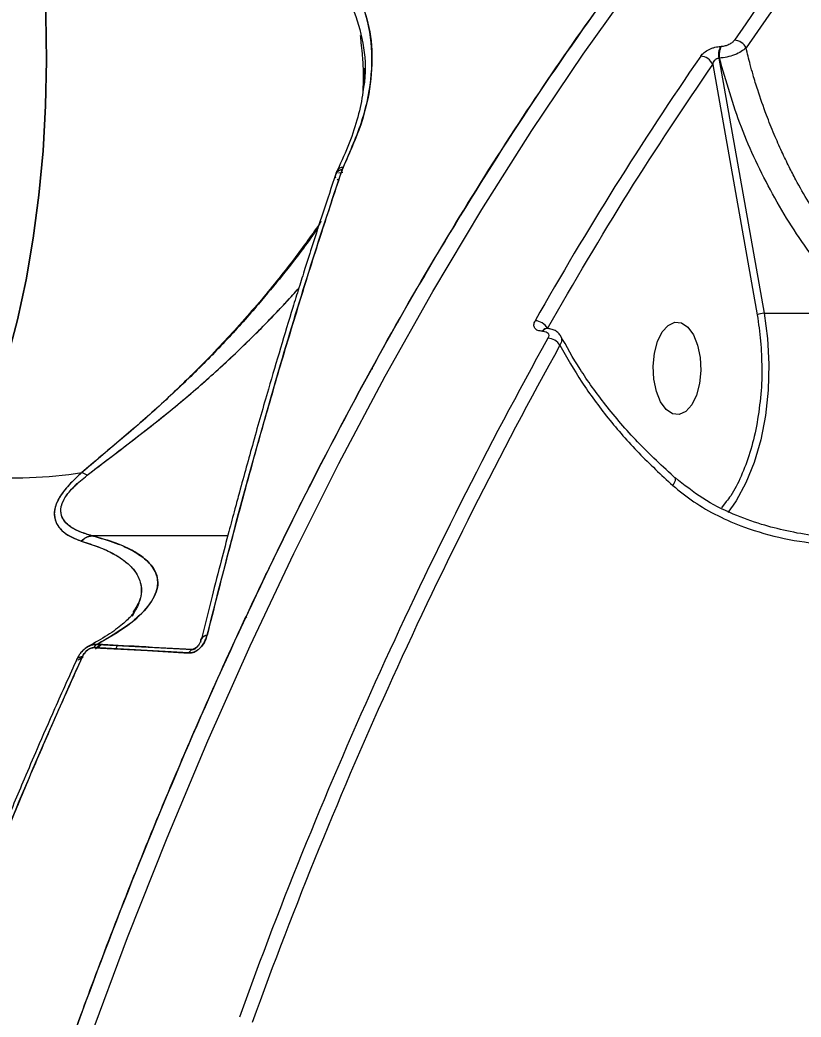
# Model space of a CAD drawing. Header units: millimetres. Extents: x -8045 to 6871, y -5915 to 5473.
# Drawn here: x -3820.9 to -3744.9, y -1142.8 to -1045.9 of the extents above; entities that cross this region are included whole.
import ezdxf

# ---------------------------------------------------------------- set-up
doc = ezdxf.new("R2010")
doc.units = ezdxf.units.MM
for name, color, linetype in [('DIKOM_ОБЪЕКТ', 7, 'Continuous'), ('DIKOM_РАЗМЕР_ЗОНА', 7, 'Continuous'), ('DIKOM_РАЗМЕР_ОБЪЕКТА', 7, 'Continuous')]:
    doc.layers.add(name, color=color, linetype=linetype)
doc.styles.add('style1', font='arial.ttf', dxfattribs={"width": 0.8})
doc.dimstyles.new('1-50', dxfattribs={"dimtxt": 300, "dimasz": 200, "dimexe": 100, "dimexo": 0, "dimgap": 100, "dimtad": 1, "dimtxsty": 'style1', "dimcen": 200, "dimclrd": 7, "dimclre": 7, "dimclrt": 7, "dimadec": 1, "dimazin": 2, "dimtfac": 1, "dimtmove": 0, "dimatfit": 2, "dimfxl": 0, "dimlwd": 25, "dimlwe": 18, "dimarcsym": 0})

# ---------------------------------------------------------------- blocks, each defined once
blk = doc.blocks.new('*D9')
at = {"layer": 'Defpoints', "color": 0, "linetype": 'Continuous', "transparency": 16777216}
for p in [(5663.543, -234.645), (-5019.6, -1388.727), (5663.543, -4701.469)]:
    blk.add_point(p, dxfattribs=at)
at = {"layer": 'DIKOM_РАЗМЕР_ОБЪЕКТА', "color": 7, "linetype": 'Continuous', "lineweight": 18, "transparency": 16777216}
for p, q in [((5663.543, -234.645), (5663.543, -4801.469)), ((-5019.6, -1388.727), (-5019.6, -4801.469))]:
    blk.add_line(p, q, dxfattribs=at)
at = {"layer": 'DIKOM_РАЗМЕР_ОБЪЕКТА', "color": 7, "linetype": 'Continuous', "lineweight": 25, "transparency": 16777216}
blk.add_line((-4819.6, -4701.469), (5463.543, -4701.469), dxfattribs=at)
at = {"layer": 'DIKOM_РАЗМЕР_ОБЪЕКТА', "color": 7, "linetype": 'Continuous', "transparency": 16777216}
for points in [[(-4819.6, -4668.136), (-4819.6, -4734.803), (-5019.6, -4701.469)], [(5463.543, -4668.136), (5463.543, -4734.803), (5663.543, -4701.469)]]:
    blk.add_solid(points, dxfattribs=at)
at = {"layer": 'DIKOM_РАЗМЕР_ОБЪЕКТА', "color": 7, "linetype": 'Continuous', "lineweight": 15, "transparency": 16777216, "insert": (-74.375, -4448.297), "char_height": 300, "attachment_point": 5, "style": 'style1'}
blk.add_mtext('10700', dxfattribs=at)
blk = doc.blocks.new('*D10')
at = {"layer": 'Defpoints', "color": 0, "linetype": 'Continuous', "transparency": 16777216}
for p in [(-1653.813, 3474.95), (-5616.456, -3083.398), (491.015, -3083.398)]:
    blk.add_point(p, dxfattribs=at)
at = {"layer": 'DIKOM_РАЗМЕР_ОБЪЕКТА', "color": 7, "linetype": 'Continuous', "lineweight": 18, "transparency": 16777216}
for p, q in [((-1653.813, 3474.95), (-5716.456, 3474.95)), ((491.015, -3083.398), (-5716.456, -3083.398))]:
    blk.add_line(p, q, dxfattribs=at)
at = {"layer": 'DIKOM_РАЗМЕР_ОБЪЕКТА', "color": 7, "linetype": 'Continuous', "lineweight": 25, "transparency": 16777216}
blk.add_line((-5616.456, 3274.95), (-5616.456, -2883.398), dxfattribs=at)
at = {"layer": 'DIKOM_РАЗМЕР_ОБЪЕКТА', "color": 7, "linetype": 'Continuous', "transparency": 16777216}
for points in [[(-5649.79, 3274.95), (-5583.123, 3274.95), (-5616.456, 3474.95)], [(-5649.79, -2883.398), (-5583.123, -2883.398), (-5616.456, -3083.398)]]:
    blk.add_solid(points, dxfattribs=at)
at = {"layer": 'DIKOM_РАЗМЕР_ОБЪЕКТА', "color": 7, "linetype": 'Continuous', "lineweight": 15, "transparency": 16777216, "insert": (-5869.628, -1326.858), "char_height": 300, "attachment_point": 5, "rotation": 90, "style": 'style1'}
blk.add_mtext('6550', dxfattribs=at)
blk = doc.blocks.new('*D11')
at = {"layer": 'Defpoints', "color": 0, "transparency": 16777216}
for p in [(6870.851, -184.645), (-7019.6, -1388.727), (-7019.6, -5814.648)]:
    blk.add_point(p, dxfattribs=at)
at = {"layer": 'DIKOM_РАЗМЕР_ЗОНА', "color": 7, "lineweight": 18, "transparency": 16777216}
for p, q in [((6870.851, -184.645), (6870.851, -5914.648)), ((-7019.6, -1388.727), (-7019.6, -5914.648))]:
    blk.add_line(p, q, dxfattribs=at)
at = {"layer": 'DIKOM_РАЗМЕР_ЗОНА', "color": 7, "lineweight": 25, "transparency": 16777216}
blk.add_line((6670.851, -5814.648), (-6819.6, -5814.648), dxfattribs=at)
at = {"layer": 'DIKOM_РАЗМЕР_ЗОНА', "color": 7, "transparency": 16777216}
for points in [[(-6819.6, -5781.314), (-6819.6, -5847.981), (-7019.6, -5814.648)], [(6670.851, -5781.314), (6670.851, -5847.981), (6870.851, -5814.648)]]:
    blk.add_solid(points, dxfattribs=at)
at = {"layer": 'DIKOM_РАЗМЕР_ЗОНА', "color": 7, "transparency": 16777216, "insert": (-74.375, -5561.374), "char_height": 300, "attachment_point": 5, "style": 'style1'}
blk.add_mtext('13900', dxfattribs=at)
blk = doc.blocks.new('*D12')
at = {"layer": 'Defpoints', "color": 0, "transparency": 16777216}
for p in [(-2189.606, 5472.652), (-7595.212, -5084.969), (-495.584, -5084.969)]:
    blk.add_point(p, dxfattribs=at)
at = {"layer": 'DIKOM_РАЗМЕР_ЗОНА', "color": 7, "lineweight": 18, "transparency": 16777216}
for p, q in [((-2189.606, 5472.652), (-7695.212, 5472.652)), ((-495.584, -5084.969), (-7695.212, -5084.969))]:
    blk.add_line(p, q, dxfattribs=at)
at = {"layer": 'DIKOM_РАЗМЕР_ЗОНА', "color": 7, "lineweight": 25, "transparency": 16777216}
blk.add_line((-7595.212, 5272.652), (-7595.212, -4884.969), dxfattribs=at)
at = {"layer": 'DIKOM_РАЗМЕР_ЗОНА', "color": 7, "transparency": 16777216}
for points in [[(-7628.545, 5272.652), (-7561.879, 5272.652), (-7595.212, 5472.652)], [(-7628.545, -4884.969), (-7561.879, -4884.969), (-7595.212, -5084.969)]]:
    blk.add_solid(points, dxfattribs=at)
at = {"layer": 'DIKOM_РАЗМЕР_ЗОНА', "color": 7, "transparency": 16777216, "insert": (-7848.384, -1452.593), "char_height": 300, "attachment_point": 5, "rotation": 90, "style": 'style1'}
blk.add_mtext('10550', dxfattribs=at)

msp = doc.modelspace()

# ---------------------------------------------------------------- linework, layer by layer
at = {"layer": 'DIKOM_ОБЪЕКТ', "color": 7, "linetype": 'Continuous', "lineweight": 15}
for p, q in [((-3752.758, -1048.456), (-3752.689, -1048.456)), ((-3753.531, -1050.197), (-3749.202, -1074.55)), ((-3752.87, -1049.586), (-3752.938, -1049.586)), ((-3752.938, -1049.586), (-3748.53, -1074.387)), ((-3787.357, -1050.557), (-3787.453, -1051.825)), ((-3790.19, -1060.908), (-3790.192, -1060.916)), ((-3790.046, -1060.547), (-3790.148, -1060.807)), ((-3790.017, -1060.591), (-3790.108, -1060.789)), ((-3790.093, -1060.722), (-3790.095, -1060.769)), ((-3789.897, -1060.749), (-3789.482, -1060.671)), ((-3789.734, -1060.719), (-3789.482, -1060.667)), ((-3789.542, -1060.43), (-3789.552, -1060.46)), ((-3789.451, -1060.206), (-3789.542, -1060.43)), ((-3790.199, -1061.229), (-3790.208, -1061.235)), ((-3790.021, -1061.352), (-3789.877, -1061.441)), ((-3748.53, -1074.387), (-3739.198, -1074.387)), ((-3784.062, -1075.24), (-3784.1, -1075.24)), ((-3770.076, -1076.129), (-3770.029, -1076.129)), ((-3769.682, -1075.867), (-3769.729, -1075.867)), ((-3769.571, -1075.89), (-3769.586, -1075.856)), ((-3786.618, -1079.74), (-3786.573, -1079.74)), ((-3752.205, -1092.693), (-3752.664, -1093.309)), ((-3751.54, -1093.04), (-3752.067, -1093.734)), ((-3800.663, -1096.001), (-3813.864, -1096.001)), ((-3809.937, -1103.838), (-3809.523, -1103.028)), ((-3798.638, -1103.478), (-3798.728, -1103.534)), ((-3798.92, -1103.942), (-3798.825, -1103.883)), ((-3812.965, -1106.582), (-3813.512, -1106.952)), ((-3813.355, -1106.56), (-3804.101, -1107.077)), ((-3811.537, -1107.001), (-3811.372, -1106.671)), ((-3803.163, -1106.577), (-3803.162, -1106.576)), ((-3803.109, -1106.543), (-3803.057, -1106.511)), ((-3802.815, -1106.071), (-3802.896, -1106.121)), ((-3804.435, -1107.4), (-3813.674, -1106.881)), ((-3804.101, -1107.077), (-3803.545, -1106.732)), ((-3814.713, -1107.807), (-3815.216, -1108.114)), ((-3814.828, -1107.842), (-3815.111, -1108.033))]:
    msp.add_line(p, q, dxfattribs=at)
at = {"layer": 'DIKOM_ОБЪЕКТ', "color": 7, "linetype": 'Continuous', "lineweight": 15, "flags": 128}
for points in [[(-3814.075, -1144.913), (-3810.395, -1135.038), (-3806.568, -1125.375), (-3802.6, -1115.931), (-3798.491, -1106.714), (-3794.247, -1097.733), (-3789.87, -1088.995), (-3785.364, -1080.508), (-3780.733, -1072.277), (-3775.982, -1064.311), (-3771.113, -1056.616), (-3766.131, -1049.199), (-3761.041, -1042.066), (-3755.846, -1035.222), (-3750.551, -1028.674), (-3745.16, -1022.427), (-3739.679, -1016.486)], [(-3819.45, -1032.511), (-3818.93, -1036.724), (-3818.559, -1041.037), (-3818.342, -1045.414), (-3818.279, -1049.823), (-3818.372, -1054.228), (-3818.619, -1058.596), (-3819.018, -1062.892), (-3819.567, -1067.083), (-3820.262, -1071.137), (-3821.096, -1075.021), (-3822.063, -1078.706), (-3823.156, -1082.162), (-3824.367, -1085.364), (-3825.685, -1088.285)], [(-3825.685, -1088.285), (-3824.367, -1085.364), (-3823.156, -1082.162), (-3822.063, -1078.706), (-3821.096, -1075.021), (-3820.262, -1071.137), (-3819.567, -1067.083), (-3819.018, -1062.892), (-3818.619, -1058.596), (-3818.372, -1054.228), (-3818.279, -1049.823), (-3818.342, -1045.414), (-3818.559, -1041.037), (-3818.93, -1036.724), (-3819.45, -1032.511)], [(-3748.53, -1074.387), (-3748.204, -1076.829), (-3748.073, -1079.34), (-3748.141, -1081.859), (-3748.406, -1084.329), (-3748.862, -1086.692), (-3749.498, -1088.892), (-3750.3, -1090.878), (-3751.247, -1092.604), (-3751.54, -1093.04)], [(-3754.99, -1077.49), (-3754.745, -1078.679), (-3754.682, -1079.954), (-3754.807, -1081.211), (-3755.11, -1082.35), (-3755.565, -1083.277), (-3756.136, -1083.917), (-3756.777, -1084.219), (-3757.436, -1084.158), (-3758.06, -1083.739), (-3758.597, -1082.996), (-3759.005, -1081.99), (-3759.25, -1080.8), (-3759.313, -1079.525), (-3759.188, -1078.268), (-3758.885, -1077.129), (-3758.43, -1076.202), (-3757.859, -1075.562), (-3757.218, -1075.26), (-3756.559, -1075.321), (-3755.936, -1075.74), (-3755.398, -1076.483), (-3754.99, -1077.49)], [(-3803.258, -1106.346), (-3803.277, -1106.23), (-3803.268, -1106.117), (-3803.229, -1106.01), (-3803.163, -1105.914), (-3803.071, -1105.83), (-3802.956, -1105.762), (-3802.822, -1105.711), (-3802.672, -1105.679)], [(-3814.796, -1107.769), (-3814.927, -1107.774), (-3815.046, -1107.796), (-3815.149, -1107.833), (-3815.236, -1107.885), (-3815.302, -1107.95), (-3815.348, -1108.027), (-3815.371, -1108.114), (-3815.37, -1108.208)], [(-3815.37, -1108.208), (-3815.371, -1108.114), (-3815.348, -1108.027), (-3815.302, -1107.95), (-3815.236, -1107.885), (-3815.149, -1107.833), (-3815.046, -1107.796), (-3814.927, -1107.774), (-3814.796, -1107.769)]]:
    msp.add_lwpolyline(points, dxfattribs=at)
at = {"layer": 'DIKOM_ОБЪЕКТ', "color": 7, "linetype": 'Continuous', "lineweight": 15}
for centre, radius, start, end in [((-3549.191, -1186.6), 245.256, 130.98407, 145.54544), ((-3548.504, -1187.037), 244.709, 130.98387, 145.5456), ((-3751.36, -1049.259), 1.612, 150.12386, 191.70784), ((-3751.291, -1049.259), 1.612, 150.12386, 191.70784), ((-3751.481, -1049.175), 1.33, 25.96465, 87.49187), ((-3471.816, -1244.298), 343.522, 145.43342, 150.49553), ((-3754.749, -1050.721), 1.326, 23.24148, 87.67979), ((-3789.547, -1061.129), 0.669, 90.37544, 189.11316), ((-3789.529, -1061.11), 0.681, 91.07728, 190.02395), ((-3789.494, -1061.171), 0.743, 93.67142, 160.21587), ((-3789.593, -1061.13), 0.637, 117.76411, 159.91035), ((-3789.491, -1060.808), 0.604, 86.21268, 178.43232), ((-3789.465, -1060.869), 0.664, 88.82816, 150.94976), ((-3748.546, -1075.789), 1.403, 89.37903, 117.91715), ((-3770.829, -1076.528), 1.413, 28.38559, 88.39276), ((-3769.682, -1076.29), 0.426, 96.03441, 157.68035), ((-3769.634, -1076.291), 0.427, 96.37092, 157.64522), ((-3371.887, -1297.337), 454.718, 150.98891, 160.13016), ((-3371.63, -1297.512), 453.666, 150.9885, 160.13072), ((-3769.595, -1078.243), 1.436, 31.61541, 88.19098), ((-3821.713, -1045.071), 45.317, 265.78602, 278.71912), ((-3815.541, -1091.77), 2.03, 53.76052, 69.91847), ((-3802.632, -1106.379), 0.701, 93.28049, 148.91187), ((-3813.127, -1107.105), 0.591, 112.76274, 157.78146), ((-3803.879, -1107.641), 0.606, 111.46947, 156.5758)]:
    msp.add_arc(centre, radius, start, end, dxfattribs=at)
for points, knots in [([(-3747.321, -1022.929), (-3750.358, -1026.465), (-3756.421, -1033.523), (-3765.142, -1045.165), (-3773.547, -1057.511), (-3781.607, -1070.614), (-3789.328, -1084.455), (-3796.568, -1098.759), (-3803.344, -1113.479), (-3809.65, -1128.52), (-3815.586, -1144.096), (-3821.125, -1160.125), (-3826.368, -1176.915), (-3831.292, -1194.497), (-3835.863, -1212.902), (-3839.984, -1231.791), (-3843.633, -1251.095), (-3846.788, -1270.711), (-3849.387, -1290.155), (-3851.463, -1309.374), (-3853.049, -1328.359), (-3854.189, -1347.492), (-3854.878, -1366.774), (-3855.113, -1386.548), (-3854.858, -1406.71), (-3854.084, -1427.149), (-3852.803, -1447.42), (-3851.02, -1467.525), (-3848.732, -1487.464), (-3845.992, -1506.855), (-3842.833, -1525.658), (-3839.3, -1543.792), (-3835.354, -1561.535), (-3831.008, -1578.847), (-3826.168, -1596.073), (-3820.808, -1613.186), (-3814.894, -1630.147), (-3808.537, -1646.583), (-3801.772, -1662.402), (-3794.635, -1677.519), (-3787.299, -1691.617), (-3779.789, -1704.746), (-3772.126, -1716.959), (-3764.156, -1728.498), (-3755.907, -1739.408), (-3750.186, -1746.056), (-3747.321, -1749.386)], [0, 0, 0, 0, 0.023501, 0.046912, 0.070204, 0.093435, 0.116659, 0.13993, 0.161967, 0.184126, 0.206209, 0.228181, 0.250091, 0.273311, 0.296569, 0.319918, 0.343409, 0.366839, 0.390144, 0.412053, 0.433946, 0.455871, 0.477873, 0.5, 0.523463, 0.546789, 0.570034, 0.593254, 0.616504, 0.639839, 0.661969, 0.684093, 0.706092, 0.728016, 0.749909, 0.773148, 0.796461, 0.819904, 0.843385, 0.866725, 0.889978, 0.911871, 0.933782, 0.955756, 0.977842, 1, 1, 1, 1]), ([(-3855.031, -1386.157), (-3854.985, -1379.601), (-3854.893, -1366.376), (-3854.138, -1346.415), (-3853.048, -1328.552), (-3851.75, -1312.852), (-3850.736, -1302.711), (-3849.976, -1295.864), (-3849.565, -1292.316), (-3849.138, -1288.766), (-3848.693, -1285.213), (-3848.232, -1281.659), (-3847.334, -1274.994), (-3845.884, -1265.056), (-3843.697, -1251.736), (-3841.165, -1237.952), (-3838.381, -1224.349), (-3835.364, -1210.984), (-3832.272, -1198.46), (-3829.975, -1189.888), (-3828.68, -1185.257), (-3828.354, -1184.1), (-3828.025, -1182.942), (-3827.694, -1181.782), (-3827.36, -1180.621), (-3827.023, -1179.459), (-3826.683, -1178.295), (-3826.169, -1176.551), (-3825.387, -1173.929), (-3824.233, -1170.141), (-3822.768, -1165.46), (-3820.974, -1159.907), (-3818.827, -1153.503), (-3816.306, -1146.294), (-3813.383, -1138.322), (-3810.367, -1130.509), (-3807.32, -1122.983), (-3804.305, -1115.858), (-3801.841, -1110.294), (-3800.036, -1106.344), (-3798.987, -1104.079), (-3797.912, -1101.792), (-3796.81, -1099.484), (-3795.682, -1097.156), (-3794.526, -1094.809), (-3793.344, -1092.443), (-3790.395, -1086.637), (-3785.661, -1077.773), (-3779.06, -1066.404), (-3772.506, -1055.994), (-3766.036, -1046.494), (-3759.68, -1037.867), (-3753.48, -1030.023), (-3749.34, -1025.254), (-3747.321, -1022.929)], [0, 0, 0, 0, 0.044823, 0.090408, 0.136755, 0.167763, 0.199103, 0.207367, 0.215653, 0.223961, 0.232293, 0.240647, 0.249025, 0.279393, 0.311249, 0.344592, 0.379422, 0.411304, 0.444337, 0.474359, 0.477356, 0.480362, 0.483376, 0.486398, 0.48943, 0.49247, 0.495518, 0.498575, 0.506202, 0.516233, 0.52867, 0.543639, 0.561052, 0.580908, 0.603208, 0.627951, 0.647649, 0.668662, 0.690988, 0.697817, 0.70476, 0.711817, 0.718988, 0.726273, 0.733673, 0.741186, 0.748814, 0.789423, 0.828457, 0.865916, 0.9018, 0.936109, 0.968842, 1, 1, 1, 1]), ([(-3789.451, -1060.206), (-3788.76, -1058.641), (-3787.38, -1055.515), (-3786.551, -1051.108), (-3786.678, -1047.021), (-3787.861, -1043.319), (-3790.057, -1040.064), (-3793.185, -1037.334), (-3797.113, -1035.136), (-3801.719, -1033.442), (-3807.01, -1032.233), (-3812.862, -1031.469), (-3817.147, -1031.375), (-3819.288, -1031.328)], [0, 0, 0, 0, 0.093438, 0.186657, 0.280333, 0.373323, 0.467005, 0.559925, 0.648041, 0.735846, 0.823486, 0.911797, 1, 1, 1, 1]), ([(-3819.288, -1031.328), (-3817.257, -1031.37), (-3813.195, -1031.455), (-3807.605, -1032.14), (-3802.51, -1033.23), (-3798.02, -1034.754), (-3794.2, -1036.695), (-3791.104, -1039.044), (-3788.777, -1041.783), (-3787.259, -1044.885), (-3786.556, -1048.319), (-3786.688, -1052.05), (-3787.579, -1056.022), (-3788.828, -1058.813), (-3789.451, -1060.206)], [0, 0, 0, 0, 0.083603, 0.167171, 0.25055, 0.333847, 0.417133, 0.50018, 0.583709, 0.667045, 0.749914, 0.833501, 0.916937, 1, 1, 1, 1]), ([(-3819.45, -1032.511), (-3817.223, -1032.562), (-3812.766, -1032.666), (-3806.724, -1033.506), (-3801.308, -1034.837), (-3796.669, -1036.698), (-3792.876, -1039.065), (-3790.073, -1041.872), (-3788.214, -1045.042), (-3787.381, -1048.558), (-3787.183, -1051.149), (-3787.513, -1052.627), (-3787.536, -1052.733)], [0, 0, 0, 0, 0.112657, 0.22543, 0.337248, 0.449653, 0.561776, 0.673815, 0.779988, 0.885436, 0.991767, 1, 1, 1, 1]), ([(-3787.785, -1047.375), (-3787.762, -1047.608), (-3787.702, -1048.192), (-3787.595, -1049.322), (-3787.467, -1050.917), (-3787.513, -1052.203), (-3787.539, -1052.92)], [0, 0, 0, 0, 0.13373, 0.335716, 0.629615, 1, 1, 1, 1]), ([(-3754.695, -1049.396), (-3754.594, -1049.275), (-3754.391, -1049.034), (-3753.968, -1048.774), (-3753.6, -1048.614), (-3753.312, -1048.525), (-3753.024, -1048.466), (-3752.846, -1048.459), (-3752.758, -1048.456)], [0, 0, 0, 0, 0.250024, 0.499183, 0.624772, 0.749475, 0.874876, 1, 1, 1, 1]), ([(-3751.423, -1047.846), (-3751.49, -1047.924), (-3751.622, -1048.08), (-3751.899, -1048.25), (-3752.139, -1048.353), (-3752.328, -1048.411), (-3752.515, -1048.449), (-3752.631, -1048.453), (-3752.689, -1048.456)], [0, 0, 0, 0, 0.250149, 0.499287, 0.624913, 0.749553, 0.874664, 1, 1, 1, 1]), ([(-3750.285, -1048.592), (-3750.428, -1048.712), (-3750.714, -1048.953), (-3751.393, -1049.273), (-3752.159, -1049.515), (-3752.633, -1049.562), (-3752.87, -1049.586)], [0, 0, 0, 0, 0.246411, 0.495105, 0.746823, 1, 1, 1, 1]), ([(-3737.377, -1072.668), (-3737.872, -1072.129), (-3738.888, -1071.024), (-3740.356, -1069.236), (-3741.739, -1067.399), (-3743.041, -1065.499), (-3744.273, -1063.527), (-3745.293, -1061.72), (-3746.138, -1060.086), (-3746.842, -1058.623), (-3747.584, -1056.948), (-3748.383, -1054.947), (-3749.061, -1053.01), (-3749.562, -1051.369), (-3749.943, -1050.007), (-3750.155, -1049.132), (-3750.285, -1048.592)], [0, 0, 0, 0, 0.079606, 0.163002, 0.250204, 0.327791, 0.411293, 0.500724, 0.551566, 0.61008, 0.676278, 0.750163, 0.844387, 0.90031, 0.93856, 1, 1, 1, 1]), ([(-3769.586, -1075.856), (-3766.99, -1071.392), (-3761.797, -1062.463), (-3756.286, -1054.286), (-3753.531, -1050.197)], [0, 0, 0, 0, 0.500001, 1, 1, 1, 1]), ([(-3753.531, -1050.197), (-3753.507, -1050.128), (-3753.461, -1049.988), (-3753.348, -1049.821), (-3753.231, -1049.705), (-3753.13, -1049.637), (-3753.031, -1049.594), (-3752.968, -1049.589), (-3752.938, -1049.586)], [0, 0, 0, 0, 0.251084, 0.500036, 0.643114, 0.772216, 0.890243, 1, 1, 1, 1]), ([(-3739.198, -1074.387), (-3740.792, -1072.593), (-3743.982, -1069.002), (-3747.818, -1062.85), (-3750.929, -1056.353), (-3752.223, -1051.842), (-3752.87, -1049.586)], [0, 0, 0, 0, 0.250342, 0.500974, 0.750461, 1, 1, 1, 1]), ([(-3787.453, -1051.825), (-3787.473, -1052.18), (-3787.536, -1053.303), (-3787.997, -1055.311), (-3788.788, -1057.831), (-3789.592, -1059.583), (-3789.996, -1060.463)], [0, 0, 0, 0, 0.132727, 0.420858, 0.709222, 1, 1, 1, 1]), ([(-3790.153, -1060.826), (-3790.578, -1062.095), (-3791.341, -1064.371), (-3792.34, -1067.454), (-3793.113, -1069.878), (-3793.751, -1071.914), (-3794.945, -1075.776), (-3796.435, -1080.757), (-3798.156, -1086.778), (-3799.235, -1090.683), (-3800.021, -1093.587), (-3800.613, -1095.799), (-3801.356, -1098.627), (-3802.249, -1102.089), (-3802.887, -1104.637), (-3803.231, -1106.015)], [0, 0, 0, 0, 0.091561, 0.164223, 0.217974, 0.261251, 0.305441, 0.483764, 0.597431, 0.702137, 0.736588, 0.783435, 0.842914, 0.915078, 1, 1, 1, 1]), ([(-3802.672, -1105.679), (-3801.514, -1101.143), (-3799.206, -1092.098), (-3795.813, -1080.197), (-3792.6, -1069.639), (-3790.567, -1063.518), (-3789.552, -1060.46)], [0, 0, 0, 0, 0.281582, 0.561653, 0.781003, 1, 1, 1, 1]), ([(-3789.552, -1060.46), (-3790.185, -1062.353), (-3791.476, -1066.214), (-3793.407, -1072.311), (-3795.309, -1078.566), (-3797.135, -1084.846), (-3798.922, -1091.257), (-3800.771, -1098.152), (-3802.02, -1103.098), (-3802.672, -1105.679)], [0, 0, 0, 0, 0.136164, 0.277682, 0.424545, 0.561469, 0.694399, 0.84058, 1, 1, 1, 1]), ([(-3789.552, -1060.46), (-3789.55, -1060.454), (-3789.546, -1060.444), (-3789.543, -1060.434), (-3789.542, -1060.43)], [0, 0, 0, 0, 0.560004, 1, 1, 1, 1]), ([(-3789.542, -1060.43), (-3789.528, -1060.388), (-3789.503, -1060.314), (-3789.467, -1060.239), (-3789.451, -1060.206)], [0, 0, 0, 0, 0.560015, 1, 1, 1, 1]), ([(-3790.199, -1061.229), (-3790.201, -1061.23), (-3790.204, -1061.232), (-3790.207, -1061.235), (-3790.208, -1061.235)], [0, 0, 0, 0, 0.560896, 1, 1, 1, 1]), ([(-3791.571, -1065.451), (-3791.637, -1065.547), (-3792.065, -1066.168), (-3793.035, -1067.518), (-3794.48, -1069.451), (-3796.089, -1071.493), (-3797.85, -1073.614), (-3799.711, -1075.735), (-3801.724, -1077.911), (-3803.764, -1080.001), (-3805.904, -1082.082), (-3808.073, -1084.086), (-3810.341, -1086.065), (-3812.645, -1087.98), (-3814.11, -1089.235), (-3814.844, -1089.864)], [0, 0, 0, 0, 0.014971, 0.096807, 0.179275, 0.262294, 0.342936, 0.428016, 0.507429, 0.593829, 0.670763, 0.752962, 0.835457, 0.91753, 1, 1, 1, 1]), ([(-3791.898, -1066.103), (-3792.355, -1066.741), (-3793.38, -1068.172), (-3795.333, -1070.693), (-3797.795, -1073.675), (-3800.691, -1076.917), (-3804.016, -1080.324), (-3807.541, -1083.635), (-3811.241, -1086.816), (-3813.642, -1088.847), (-3814.844, -1089.864)], [0, 0, 0, 0, 0.091782, 0.205603, 0.318525, 0.454909, 0.590403, 0.726094, 0.862871, 1, 1, 1, 1]), ([(-3814.341, -1090.133), (-3812.971, -1089.09), (-3810.217, -1086.994), (-3806.015, -1083.717), (-3802.008, -1080.267), (-3798.282, -1076.744), (-3795.521, -1073.915), (-3794.143, -1072.375), (-3793.759, -1071.946)], [0, 0, 0, 0, 0.185026, 0.371879, 0.557387, 0.743571, 0.928593, 1, 1, 1, 1]), ([(-3814.341, -1090.133), (-3813.588, -1089.552), (-3812.086, -1088.393), (-3809.748, -1086.632), (-3807.438, -1084.827), (-3805.29, -1083.073), (-3803.359, -1081.422), (-3801.618, -1079.87), (-3799.942, -1078.314), (-3798.342, -1076.765), (-3796.874, -1075.29), (-3795.565, -1073.925), (-3794.54, -1072.828), (-3793.967, -1072.193), (-3793.767, -1071.971)], [0, 0, 0, 0, 0.103243, 0.206029, 0.309288, 0.412231, 0.498186, 0.578549, 0.661323, 0.745323, 0.823264, 0.89468, 0.963115, 1, 1, 1, 1]), ([(-3757.412, -1091.121), (-3756.739, -1091.666), (-3755.366, -1092.777), (-3753.016, -1094.114), (-3750.104, -1095.37), (-3746.606, -1096.349), (-3743.055, -1096.855), (-3739.91, -1096.998), (-3737.224, -1096.927), (-3734.736, -1096.684), (-3732.522, -1096.325), (-3730.496, -1095.868), (-3728.595, -1095.294), (-3727.052, -1094.662), (-3725.968, -1094.073), (-3724.944, -1093.373), (-3724.176, -1092.528), (-3723.823, -1091.596), (-3723.749, -1090.901), (-3723.827, -1090.196), (-3724.114, -1089.161), (-3724.814, -1087.756), (-3725.977, -1085.998), (-3727.561, -1083.899), (-3729.552, -1081.462), (-3731.98, -1078.629), (-3734.576, -1075.688), (-3736.442, -1073.675), (-3737.377, -1072.668)], [0, 0, 0, 0, 0.039975, 0.081543, 0.12511, 0.187185, 0.249626, 0.29077, 0.332484, 0.373463, 0.405904, 0.435922, 0.469549, 0.498306, 0.514745, 0.52968, 0.561093, 0.576334, 0.592567, 0.607561, 0.624093, 0.663855, 0.706845, 0.74975, 0.812133, 0.874339, 0.937096, 1, 1, 1, 1]), ([(-3749.202, -1074.55), (-3749.074, -1075.387), (-3748.815, -1077.074), (-3748.779, -1078.833), (-3748.76, -1079.719)], [0, 0, 0, 0, 0.496038, 1, 1, 1, 1]), ([(-3770.076, -1076.129), (-3770.237, -1076.113), (-3770.557, -1076.083), (-3770.849, -1075.847), (-3770.957, -1075.513), (-3770.845, -1075.248), (-3770.789, -1075.116)], [0, 0, 0, 0, 0.250562, 0.500232, 0.75, 1, 1, 1, 1]), ([(-3770.029, -1076.129), (-3769.922, -1076.139), (-3769.708, -1076.16), (-3769.511, -1076.316), (-3769.439, -1076.541), (-3769.513, -1076.719), (-3769.55, -1076.808)], [0, 0, 0, 0, 0.250712, 0.500098, 0.749937, 1, 1, 1, 1]), ([(-3768.275, -1076.64), (-3768.347, -1076.529), (-3768.489, -1076.308), (-3768.834, -1076.062), (-3769.24, -1075.898), (-3769.537, -1075.877), (-3769.682, -1075.867)], [0, 0, 0, 0, 0.256218, 0.511328, 0.760938, 1, 1, 1, 1]), ([(-3768.297, -1076.654), (-3768.25, -1076.759), (-3768.143, -1076.998), (-3768.29, -1077.314), (-3768.372, -1077.49)], [0, 0, 0, 0, 0.440386, 1, 1, 1, 1]), ([(-3757.102, -1090.463), (-3758.378, -1089.283), (-3760.863, -1086.984), (-3763.938, -1083.381), (-3766.46, -1079.898), (-3767.73, -1077.613), (-3768.345, -1076.506)], [0, 0, 0, 0, 0.273516, 0.532599, 0.77373, 1, 1, 1, 1]), ([(-3768.372, -1077.49), (-3767.697, -1078.688), (-3766.348, -1081.084), (-3763.747, -1084.594), (-3760.803, -1087.981), (-3758.536, -1090.08), (-3757.412, -1091.121)], [0, 0, 0, 0, 0.249947, 0.499897, 0.7518, 1, 1, 1, 1]), ([(-3748.76, -1079.719), (-3748.759, -1079.745), (-3748.717, -1080.705), (-3748.867, -1082.629), (-3749.234, -1085.381), (-3749.877, -1087.963), (-3750.73, -1090.225), (-3751.522, -1091.813), (-3752.059, -1092.505), (-3752.205, -1092.693)], [0, 0, 0, 0, 0.005106, 0.19057, 0.378985, 0.567405, 0.752865, 0.932677, 1, 1, 1, 1]), ([(-3814.844, -1089.864), (-3815.281, -1090.267), (-3816.156, -1091.076), (-3817.13, -1092.339), (-3817.584, -1093.53), (-3817.482, -1094.605), (-3816.893, -1095.468), (-3815.982, -1096.133), (-3815.264, -1096.393), (-3814.906, -1096.523)], [0, 0, 0, 0, 0.127359, 0.255173, 0.382701, 0.509315, 0.674278, 0.837224, 1, 1, 1, 1]), ([(-3814.844, -1089.864), (-3815.273, -1090.26), (-3816.132, -1091.053), (-3817.096, -1092.289), (-3817.572, -1093.465), (-3817.488, -1094.763), (-3816.538, -1095.882), (-3815.45, -1096.309), (-3814.906, -1096.523)], [0, 0, 0, 0, 0.125198, 0.250329, 0.375266, 0.500426, 0.749777, 1, 1, 1, 1]), ([(-3813.872, -1096.001), (-3814.269, -1095.892), (-3815.058, -1095.674), (-3816.083, -1095.102), (-3816.781, -1094.352), (-3816.981, -1093.399), (-3816.581, -1092.327), (-3815.626, -1091.196), (-3814.772, -1090.49), (-3814.341, -1090.133)], [0, 0, 0, 0, 0.169622, 0.337232, 0.503085, 0.626716, 0.748978, 0.873021, 1, 1, 1, 1]), ([(-3813.872, -1096.001), (-3814.45, -1095.83), (-3815.605, -1095.486), (-3816.722, -1094.561), (-3816.986, -1093.418), (-3816.585, -1092.33), (-3815.62, -1091.191), (-3814.768, -1090.486), (-3814.341, -1090.133)], [0, 0, 0, 0, 0.249198, 0.498691, 0.624023, 0.749072, 0.87439, 1, 1, 1, 1]), ([(-3757.2, -1090.394), (-3757.187, -1090.401), (-3757.144, -1090.426), (-3757.151, -1090.56), (-3757.225, -1090.792), (-3757.349, -1091.011), (-3757.412, -1091.121)], [0, 0, 0, 0, 0.119524, 0.40049, 0.698163, 1, 1, 1, 1]), ([(-3739.171, -1096.24), (-3739.862, -1096.237), (-3741.311, -1096.233), (-3743.727, -1096.038), (-3746.266, -1095.578), (-3748.922, -1094.901), (-3751.682, -1093.892), (-3754.569, -1092.462), (-3756.305, -1091.06), (-3757.174, -1090.359)], [0, 0, 0, 0, 0.111612, 0.233727, 0.374136, 0.503541, 0.654218, 0.827007, 1, 1, 1, 1]), ([(-3814.906, -1096.523), (-3814.749, -1096.391), (-3814.437, -1096.127), (-3814.061, -1096.043), (-3813.872, -1096.001)], [0, 0, 0, 0, 0.500104, 1, 1, 1, 1]), ([(-3813.872, -1096.001), (-3814.061, -1096.043), (-3814.437, -1096.127), (-3814.75, -1096.391), (-3814.906, -1096.523)], [0, 0, 0, 0, 0.500024, 1, 1, 1, 1]), ([(-3813.864, -1096.001), (-3813.865, -1096.001), (-3813.868, -1096.001), (-3813.871, -1096.001), (-3813.872, -1096.001), (-3813.872, -1096.001)], [0, 0, 0, 0, 0.560894, 0.775432, 1, 1, 1, 1]), ([(-3813.864, -1096.001), (-3813.865, -1096.001), (-3813.867, -1096.001), (-3813.87, -1096.001), (-3813.872, -1096.001), (-3813.872, -1096.001)], [0, 0, 0, 0, 0.533771, 0.774382, 1, 1, 1, 1]), ([(-3813.864, -1096.001), (-3813.055, -1096.234), (-3811.424, -1096.704), (-3809.754, -1097.499), (-3808.554, -1098.332), (-3807.811, -1099.198), (-3807.455, -1100.088), (-3807.446, -1101.295), (-3808.232, -1102.829), (-3810.172, -1104.691), (-3812.293, -1105.936), (-3813.355, -1106.56)], [0, 0, 0, 0, 0.082233, 0.16587, 0.250196, 0.332884, 0.416811, 0.501206, 0.667359, 0.833291, 1, 1, 1, 1]), ([(-3813.355, -1106.56), (-3812.298, -1105.939), (-3810.185, -1104.698), (-3808.239, -1102.839), (-3807.37, -1101.153), (-3807.507, -1099.649), (-3808.343, -1098.481), (-3809.736, -1097.51), (-3811.399, -1096.714), (-3813.04, -1096.239), (-3813.864, -1096.001)], [0, 0, 0, 0, 0.165953, 0.331507, 0.498102, 0.623795, 0.749479, 0.832798, 0.916059, 1, 1, 1, 1]), ([(-3814.906, -1096.523), (-3814.121, -1096.782), (-3812.555, -1097.3), (-3811.007, -1098.173), (-3809.734, -1099.243), (-3809.047, -1100.533), (-3808.979, -1102.001), (-3809.598, -1102.998), (-3809.898, -1103.48)], [0, 0, 0, 0, 0.134464, 0.268299, 0.402613, 0.605697, 0.809205, 1, 1, 1, 1]), ([(-3814.906, -1096.523), (-3814.324, -1096.709), (-3813.113, -1097.096), (-3811.784, -1097.727), (-3810.713, -1098.405), (-3810.006, -1099.043), (-3809.531, -1099.663), (-3809.242, -1100.234), (-3809.085, -1100.817), (-3809.048, -1101.416), (-3809.116, -1101.908), (-3809.222, -1102.302), (-3809.322, -1102.584), (-3809.429, -1102.838), (-3809.514, -1102.999), (-3809.546, -1103.059)], [0, 0, 0, 0, 0.103119, 0.214545, 0.317508, 0.429084, 0.510296, 0.597362, 0.682119, 0.765383, 0.855617, 0.892612, 0.93239, 0.97495, 1, 1, 1, 1]), ([(-3809.531, -1103.038), (-3809.672, -1103.266), (-3809.978, -1103.762), (-3810.902, -1104.645), (-3812.246, -1105.656), (-3813.589, -1106.407), (-3814.257, -1106.781)], [0, 0, 0, 0, 0.206378, 0.447878, 0.72525, 1, 1, 1, 1]), ([(-3804.435, -1107.4), (-3804.325, -1107.396), (-3804.107, -1107.389), (-3803.757, -1107.238), (-3803.458, -1107.021), (-3802.968, -1106.516), (-3802.803, -1106.05), (-3802.672, -1105.679)], [0, 0, 0, 0, 0.125858, 0.251747, 0.377068, 0.503262, 1, 1, 1, 1]), ([(-3802.672, -1105.679), (-3802.728, -1105.859), (-3802.841, -1106.222), (-3803.135, -1106.686), (-3803.461, -1107.025), (-3803.762, -1107.24), (-3804.106, -1107.389), (-3804.325, -1107.396), (-3804.435, -1107.4)], [0, 0, 0, 0, 0.248468, 0.498044, 0.630176, 0.748645, 0.874273, 1, 1, 1, 1]), ([(-3813.355, -1106.56), (-3813.542, -1106.575), (-3813.91, -1106.604), (-3814.378, -1106.836), (-3814.603, -1107.051), (-3814.687, -1107.132)], [0, 0, 0, 0, 0.393211, 0.772871, 1, 1, 1, 1]), ([(-3814.145, -1106.759), (-3814.102, -1106.731), (-3813.96, -1106.637), (-3813.683, -1106.575), (-3813.465, -1106.565), (-3813.355, -1106.56)], [0, 0, 0, 0, 0.177605, 0.588088, 1, 1, 1, 1]), ([(-3812.9, -1106.585), (-3813.073, -1106.717), (-3813.269, -1106.866), (-3813.493, -1107.014), (-3813.519, -1107.031)], [0, 0, 0, 0, 0.887048, 1, 1, 1, 1]), ([(-3804.101, -1107.077), (-3805.818, -1106.978), (-3808.884, -1106.8), (-3811.989, -1106.633), (-3813.355, -1106.56)], [0, 0, 0, 0, 0.559995, 1, 1, 1, 1]), ([(-3803.231, -1106.015), (-3803.288, -1106.201), (-3803.392, -1106.544), (-3803.643, -1106.815), (-3803.758, -1106.938)], [0, 0, 0, 0, 0.543925, 1, 1, 1, 1]), ([(-3814.198, -1106.762), (-3814.345, -1106.853), (-3814.623, -1107.023), (-3814.935, -1107.352), (-3815.163, -1107.664), (-3815.257, -1107.857), (-3815.303, -1107.951)], [0, 0, 0, 0, 0.291246, 0.548138, 0.780647, 1, 1, 1, 1]), ([(-3814.796, -1107.769), (-3814.682, -1107.565), (-3814.51, -1107.257), (-3814.112, -1106.976), (-3813.855, -1106.886), (-3813.734, -1106.883), (-3813.674, -1106.881)], [0, 0, 0, 0, 0.497897, 0.748314, 0.874126, 1, 1, 1, 1]), ([(-3813.674, -1106.881), (-3813.734, -1106.883), (-3813.856, -1106.887), (-3814.047, -1106.953), (-3814.225, -1107.055), (-3814.432, -1107.223), (-3814.64, -1107.467), (-3814.744, -1107.668), (-3814.796, -1107.769)], [0, 0, 0, 0, 0.125431, 0.250749, 0.370719, 0.501778, 0.751382, 1, 1, 1, 1]), ([(-3813.674, -1106.881), (-3811.939, -1106.975), (-3808.84, -1107.143), (-3805.781, -1107.321), (-3804.435, -1107.4)], [0, 0, 0, 0, 0.559989, 1, 1, 1, 1]), ([(-3803.76, -1106.935), (-3803.795, -1106.964), (-3803.839, -1107), (-3803.917, -1107.041), (-3803.959, -1107.06), (-3804.001, -1107.073), (-3804.039, -1107.08), (-3804.073, -1107.082), (-3804.091, -1107.079), (-3804.101, -1107.077)], [0, 0, 0, 0, 0.399326, 0.510747, 0.609277, 0.699927, 0.790397, 0.888229, 1, 1, 1, 1]), ([(-3803.758, -1106.938), (-3803.783, -1106.957), (-3803.827, -1106.991), (-3803.9, -1107.034), (-3803.956, -1107.059), (-3803.991, -1107.07), (-3804.025, -1107.078), (-3804.066, -1107.083), (-3804.088, -1107.079), (-3804.101, -1107.077)], [0, 0, 0, 0, 0.271051, 0.488217, 0.616879, 0.675816, 0.733497, 0.855614, 1, 1, 1, 1]), ([(-3815.303, -1107.951), (-3816.035, -1109.568), (-3817.348, -1112.47), (-3819.056, -1116.383), (-3820.37, -1119.452), (-3821.451, -1122.022), (-3823.466, -1126.88), (-3825.953, -1133.116), (-3828.796, -1140.615), (-3830.562, -1145.455), (-3831.839, -1149.041), (-3832.793, -1151.761), (-3833.987, -1155.234), (-3835.415, -1159.478), (-3836.425, -1162.591), (-3836.97, -1164.274)], [0, 0, 0, 0, 0.091765, 0.164613, 0.218597, 0.261882, 0.306055, 0.484377, 0.598063, 0.702937, 0.737208, 0.783875, 0.84321, 0.915238, 1, 1, 1, 1]), ([(-3836.463, -1164.12), (-3834.633, -1158.586), (-3830.975, -1147.529), (-3825.41, -1132.749), (-3820.026, -1119.476), (-3816.54, -1111.674), (-3814.796, -1107.769)], [0, 0, 0, 0, 0.280203, 0.559922, 0.779772, 1, 1, 1, 1]), ([(-3814.796, -1107.769), (-3815.758, -1109.902), (-3817.563, -1113.904), (-3820.02, -1119.627), (-3822.006, -1124.398), (-3823.572, -1128.266), (-3824.54, -1130.706), (-3825.114, -1132.167), (-3825.37, -1132.824), (-3825.611, -1133.44), (-3825.834, -1134.017), (-3826.041, -1134.553), (-3827.493, -1138.327), (-3830.028, -1145.136), (-3833.432, -1154.833), (-3835.487, -1161.128), (-3836.463, -1164.12)], [0, 0, 0, 0, 0.120822, 0.226648, 0.317479, 0.38219, 0.43632, 0.448749, 0.460452, 0.471429, 0.48168, 0.491206, 0.500005, 0.682434, 0.849098, 1, 1, 1, 1])]:
    msp.add_open_spline(points, degree=3, knots=knots, dxfattribs=at)

# ---------------------------------------------------------------- dimensions: what is measured, and where the dimension line sits
at = {"layer": 'DIKOM_РАЗМЕР_ЗОНА'}
dim = msp.add_linear_dim(base=(-7595.212, -5084.969), p1=(-2189.606, 5472.652), p2=(-495.584, -5084.969), angle=90, text='10550', dimstyle='1-50', dxfattribs=at)
dim.commit()
dim.dimension.update_dxf_attribs({"geometry": '*D12', "text_midpoint": (-7595.212, -1452.593), "dimtype": 160})
dim = msp.add_linear_dim(base=(-7019.6, -5814.648), p1=(6870.851, -184.645), p2=(-7019.6, -1388.727), text='13900', dimstyle='1-50', dxfattribs=at)
dim.commit()
dim.dimension.update_dxf_attribs({"geometry": '*D11', "text_midpoint": (-74.375, -5814.648), "dimtype": 160})
at = {"layer": 'DIKOM_РАЗМЕР_ОБЪЕКТА', "color": 7, "linetype": 'Continuous', "lineweight": 15}
dim = msp.add_linear_dim(base=(-5616.456, -3083.398), p1=(-1653.813, 3474.95), p2=(491.015, -3083.398), angle=90, text='6550', dimstyle='1-50', dxfattribs=at)
dim.commit()
dim.dimension.update_dxf_attribs({"geometry": '*D10', "text_midpoint": (-5616.456, -1326.858), "dimtype": 160})
dim = msp.add_linear_dim(base=(5663.543, -4701.469), p1=(-5019.6, -1388.727), p2=(5663.543, -234.645), text='10700', dimstyle='1-50', dxfattribs=at)
dim.commit()
dim.dimension.update_dxf_attribs({"geometry": '*D9', "text_midpoint": (-74.375, -4701.469), "dimtype": 160})

doc.saveas('drawing.dxf')
